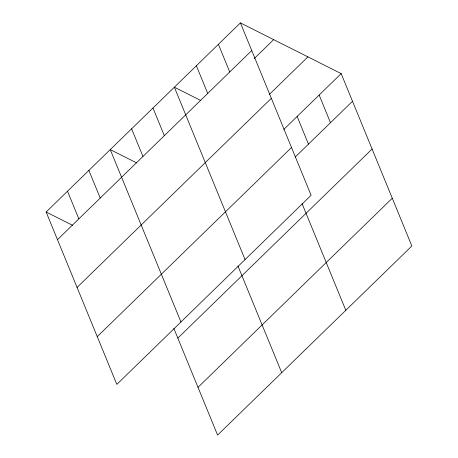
<?xml version="1.0" encoding="UTF-8"?>
<svg xmlns="http://www.w3.org/2000/svg" width="458" height="458" viewBox="0 0 458 458"><rect width="100%" height="100%" fill="white"/><g stroke="black" fill="none" stroke-linecap="round" stroke-linejoin="round"><path stroke-width="0.69" d="M240.41 22.9L311.102 195.274L116.83 384.388L46.138 212.008L240.41 22.9L341.17 73.612L411.862 245.992L217.59 435.1L173.857 328.455M57.479 239.666L251.751 50.557M254.201 58.578L273.661 39.634M269.516 94.262L307.919 56.878M77.064 287.424L271.336 98.315M283.823 129.437L341.17 73.612M97.245 336.63L291.517 147.516M295.164 157.094L352.511 101.27M177.824 338.136L372.096 149.027M198.005 387.342L392.277 198.234M200.833 100.525L174.355 87.197L245.053 259.572M136.724 162.928L110.246 149.606L180.944 321.98M46.138 212.008L72.61 225.336M319.152 95.046L330.493 122.704M297.133 116.481L308.474 144.133M302.074 203.644L345.813 310.289M218.392 44.334L229.733 71.986M196.373 65.763L207.714 93.421M237.965 266.052L281.704 372.692M152.983 108.002L164.33 135.654M131.618 128.801L142.959 156.459M88.875 170.405L100.216 198.062M67.503 191.209L78.85 218.867"/></g></svg>
